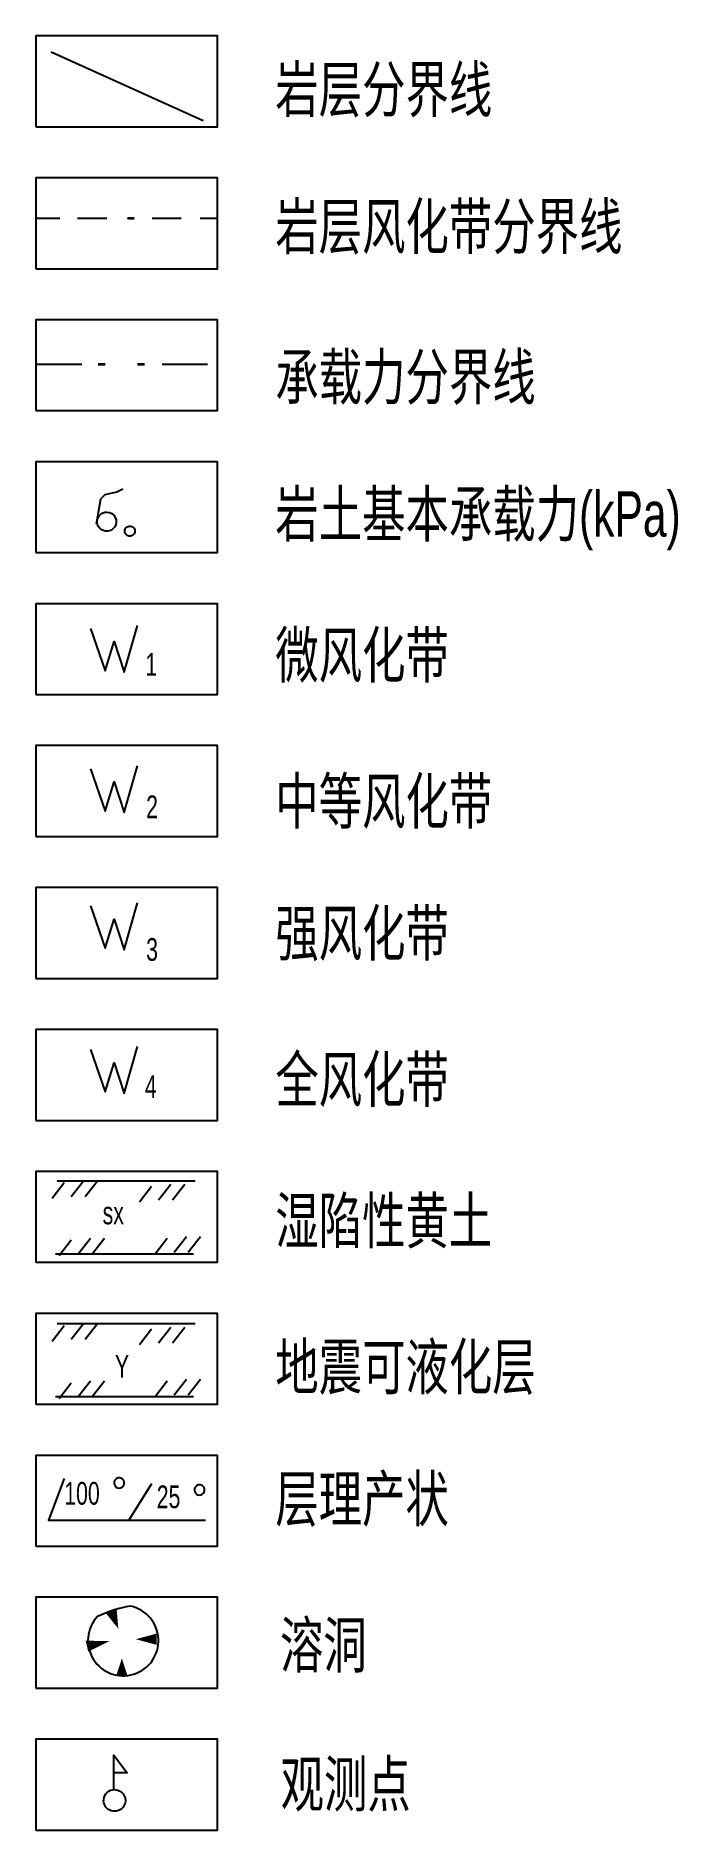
# Model space of a CAD drawing. Extents: x 2 to 58, y -158 to 0.
import ezdxf

# ---------------------------------------------------------------- set-up
doc = ezdxf.new("R2010")
doc.units = 0
doc.header["$MEASUREMENT"] = 0
doc.layers.get('0').update_dxf_attribs({"linetype": 'CONTINUOUS'})
doc.styles.add('LZ_FONTS_FS', font='hxm.ttf', dxfattribs={"width": 0.7})

msp = doc.modelspace()

# ---------------------------------------------------------------- linework, layer by layer
for points in [[(1.76, -8.45), (17.76, -8.45), (17.76, -0.45), (1.76, -0.45)], [(1.76, -20.95), (17.76, -20.95), (17.76, -12.95), (1.76, -12.95)], [(1.76, -33.45), (17.76, -33.45), (17.76, -25.45), (1.76, -25.45)], [(1.76, -45.95), (17.76, -45.95), (17.76, -37.95), (1.76, -37.95)], [(1.76, -58.45), (17.76, -58.45), (17.76, -50.45), (1.76, -50.45)], [(1.76, -70.95), (17.76, -70.95), (17.76, -62.95), (1.76, -62.95)], [(1.76, -83.45), (17.76, -83.45), (17.76, -75.45), (1.76, -75.45)], [(1.76, -95.95), (17.76, -95.95), (17.76, -87.95), (1.76, -87.95)], [(1.76, -108.45), (17.76, -108.45), (17.76, -100.45), (1.76, -100.45)], [(1.76, -120.95), (17.76, -120.95), (17.76, -112.95), (1.76, -112.95)], [(1.76, -133.45), (17.76, -133.45), (17.76, -125.45), (1.76, -125.45)], [(1.76, -145.95), (17.76, -145.95), (17.76, -137.95), (1.76, -137.95)], [(1.76, -158.45), (17.76, -158.45), (17.76, -150.45), (1.76, -150.45)]]:
    msp.add_lwpolyline(points, close=True)
for points in [[(3.11, -1.86), (16.49, -7.9)], [(1.82, -16.51), (3.88, -16.51)], [(5.42, -16.51), (8, -16.51)], [(11.99, -16.51), (14.56, -16.51)], [(16.23, -16.51), (17.65, -16.51)], [(1.82, -29.37), (5.81, -29.37)], [(12.89, -29.37), (16.88, -29.37)], [(7.1, -43.42), (7.48, -41.23), (7.87, -40.85), (8.9, -40.59), (9.41, -40.33)], [(6.58, -52.64), (7.87, -56.36), (8.64, -53.79), (9.54, -56.49), (10.7, -52.38)], [(6.58, -64.99), (7.87, -68.72), (8.64, -66.15), (9.54, -68.85), (10.7, -64.74)], [(6.58, -77.06), (7.87, -80.79), (8.64, -78.22), (9.54, -80.92), (10.7, -76.8)], [(6.58, -89.71), (7.87, -93.44), (8.64, -90.87), (9.54, -93.57), (10.7, -89.45)], [(3.19, -102.8), (4.26, -101.42)], [(3.65, -101.27), (15.78, -101.27)], [(4.88, -102.65), (5.95, -101.27)], [(6.11, -102.65), (7.18, -101.27)], [(10.87, -103.11), (11.94, -101.73)], [(12.56, -102.96), (13.63, -101.58)], [(13.78, -102.96), (14.86, -101.58)], [(3.8, -107.86), (4.88, -106.48)], [(5.49, -107.71), (6.57, -106.33)], [(6.72, -107.71), (7.8, -106.33)], [(12.25, -107.71), (13.32, -106.33)], [(13.94, -107.56), (15.01, -106.18)], [(15.17, -107.56), (16.24, -106.18)], [(3.5, -107.71), (15.63, -107.71)], [(3.19, -115.38), (4.26, -114)], [(3.65, -113.84), (15.78, -113.84)], [(4.88, -115.22), (5.95, -113.84)], [(6.11, -115.22), (7.18, -113.84)], [(10.87, -115.68), (11.94, -114.3)], [(12.56, -115.53), (13.63, -114.15)], [(13.78, -115.53), (14.86, -114.15)], [(3.8, -120.44), (4.88, -119.06)], [(5.49, -120.28), (6.57, -118.9)], [(6.72, -120.28), (7.8, -118.9)], [(12.25, -120.28), (13.32, -118.9)], [(13.94, -120.13), (15.01, -118.75)], [(15.17, -120.13), (16.24, -118.75)], [(3.5, -120.28), (15.63, -120.28)], [(4.26, -127.49), (2.88, -131.17), (16.7, -131.17)], [(11.94, -127.95), (9.95, -131.17)], [(8.62, -154.88), (8.62, -151.84), (9.81, -153.41), (8.62, -153.41)]]:
    msp.add_lwpolyline(points)
at = {"const_width": 0.25}
for points in [[(9.8, -16.51), (10.44, -16.51)], [(7.22, -29.37), (7.87, -29.37)], [(10.7, -29.37), (11.34, -29.37)]]:
    msp.add_lwpolyline(points, dxfattribs=at)
for points, format in [([(8, -42.39, -1.079994), (7.87, -44.06, -0.925931), (8, -42.39, 0.40025)], "xyb"), ([(9.02, -140.72, 0, 1, 0), (8.41, -139.19, 1, 1, 0)], "xyseb"), ([(8.26, -141.8, 0, 1, 0), (6.26, -142.26, 1, 1, 0)], "xyseb"), ([(10.56, -141.64, 0, 1, 0), (12.4, -141.64, 1, 1, 0)], "xyseb"), ([(9.33, -143.33, 0, 1, 0), (9.33, -144.86, 1, 1, 0)], "xyseb")]:
    msp.add_lwpolyline(points, format=format)
for points in [[(9.8, -43.67, -2.259487), (9.67, -44.32, -0.442578)], [(8.72, -127.64, 2.463495), (9.33, -127.49, 0.405927)], [(15.78, -128.26, 2.463495), (16.39, -128.1, 0.405927)], [(7.18, -139.65, 3.789142), (10.1, -138.73, 0.080038)], [(8.69, -154.88, -2.549163), (7.73, -155.76, -0.392286)]]:
    msp.add_lwpolyline(points, format="xyb", close=True)

# ---------------------------------------------------------------- texts
at = {"color": 3, "style": 'LZ_FONTS_FS', "width": 0.7}
for s, p in [('岩层分界线', (22.84, -7.16)), ('岩层风化带分界线', (22.84, -19.23)), ('承载力分界线', (22.84, -32.48)), ('岩土基本承载力(kPa)', (22.84, -44.55)), ('微风化带', (22.84, -56.97)), ('中等风化带', (22.84, -69.84)), ('强风化带', (22.84, -81.46)), ('全风化带', (22.84, -94.33)), ('湿陷性黄土', (22.84, -106.78)), ('地震可液化层', (22.84, -119.65)), ('层理产状', (22.84, -131.27)), ('溶洞', (23.25, -144.14)), ('观测点', (23.3, -156.39))]:
    msp.add_text(s, height=4, dxfattribs=at).set_placement(p)
at = {"style": 'LZ_FONTS_FS', "width": 0.7}
for s, p in [('1', (11.4, -56.8)), ('2', (11.47, -69.34)), ('3', (11.47, -81.9)), ('4', (11.35, -93.97)), ('sx', (7.64, -105.1)), ('Y', (8.72, -118.6)), ('100', (4.26, -129.79)), ('25', (12.4, -130.1))]:
    msp.add_text(s, height=2, dxfattribs=at).set_placement(p)

doc.saveas('drawing.dxf')
